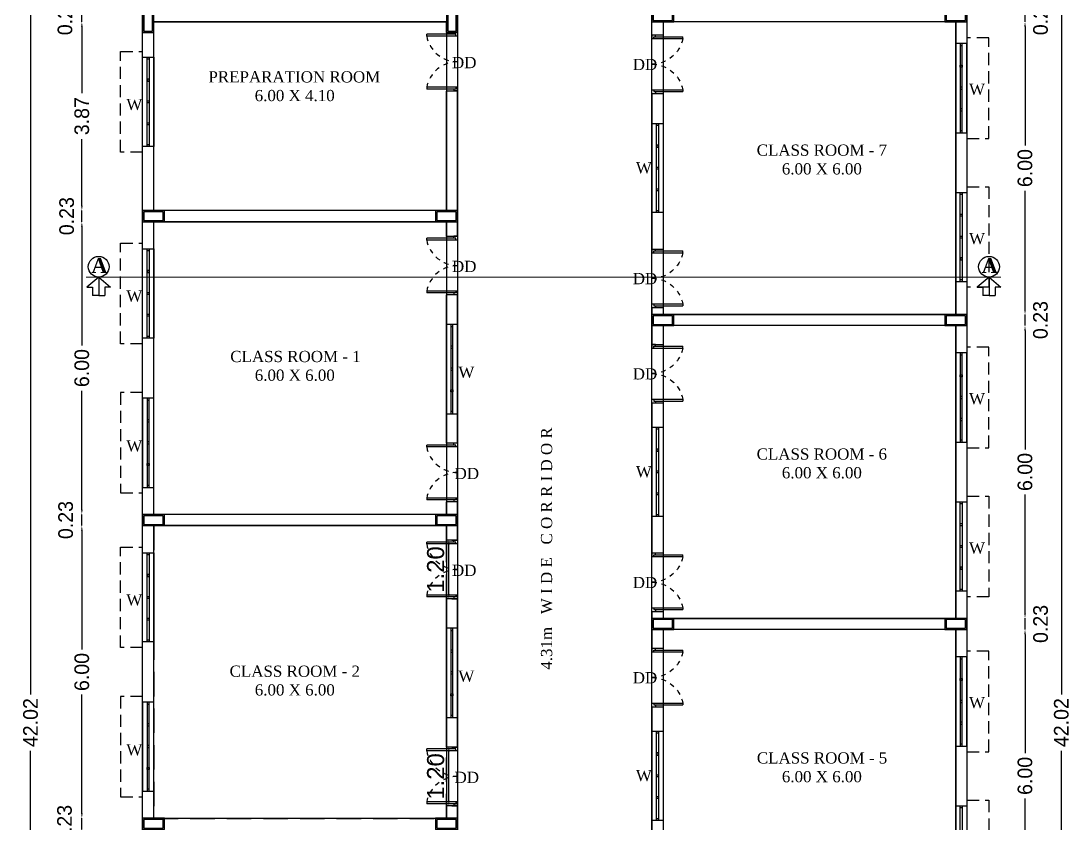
# Model space of a CAD drawing. Header units: metres. Extents: x 3396 to 3562, y 2179 to 2331.
# Drawn here: x 3396.18 to 3417.72, y 2250.61 to 2267.07 of the extents above; entities that cross this region are included whole.
import ezdxf

# ---------------------------------------------------------------- set-up
doc = ezdxf.new("R2010")
doc.units = ezdxf.units.M
doc.header["$PDMODE"] = 34
doc.linetypes.add('HIDDEN', pattern=[0.375, 0.25, -0.125])
for name, color, linetype in [('BLK_1_FLR_0_BLT_UP_AREA', 26, 'Continuous'), ('BLK_1_FLR_0_CARPET_AREA', 25, 'Continuous'), ('BLK_1_FLR_0_EXIT_WIDTH_DOOR', 2, 'Continuous'), ('BLK_1_FLR_0_REGULAR_ROOM_2', 117, 'Continuous'), ('BLK_1_FLR_0_REGULAR_ROOM_4', 117, 'Continuous'), ('BLK_1_FLR_0_REGULAR_ROOM_5', 117, 'Continuous'), ('BLK_1_FLR_0_REGULAR_ROOM_6', 117, 'Continuous'), ('BLK_1_FLR_0_REGULAR_ROOM_7', 117, 'Continuous')]:
    doc.layers.add(name, color=color, linetype=linetype)
doc.styles.add('outer', font='BKANT.TTF')
doc.styles.get("Standard").update_dxf_attribs({"font": 'arial.ttf'})
doc.dimstyles.new('Banu', dxfattribs={"dimtxt": 0.35, "dimasz": 0.23, "dimexe": 1, "dimexo": 1, "dimgap": 0.1, "dimtad": 0, "dimzin": 1, "dimdsep": 46, "dimtxsty": 'outer', "dimcen": 0.15, "dimdle": 1, "dimse1": 1, "dimse2": 1, "dimclrt": 7, "dimadec": 0, "dimazin": 0, "dimtfac": 1, "dimtix": 1, "dimtmove": 1, "dimatfit": 0, "dimfxl": 0, "dimtolj": 1, "dimtzin": 0, "dimarcsym": 0})
doc.dimstyles.new('V1', dxfattribs={"dimtxt": 0.35, "dimasz": 0.1, "dimexe": 0.18, "dimexo": 0.0625, "dimgap": 0.09, "dimtad": 1, "dimzin": 0, "dimdsep": 46, "dimtxsty": 'Standard', "dimcen": 0.09, "dimadec": 0, "dimazin": 0, "dimtfac": 1, "dimtix": 1, "dimtofl": 0, "dimtmove": 2, "dimatfit": 0, "dimfxl": 0, "dimtolj": 1, "dimtzin": 0, "dimarcsym": 0})

# ---------------------------------------------------------------- blocks, each defined once
blk = doc.blocks.new('*D18')
at = {"layer": 'BLK_1_FLR_0_EXIT_WIDTH_DOOR', "color": 0, "lineweight": -2}
for p, q in [((3404.956, 2251.087), (3404.956, 2252.087)), ((3405.018, 2252.187), (3405.136, 2252.187)), ((3405.018, 2250.987), (3405.136, 2250.987))]:
    blk.add_line(p, q, dxfattribs=at)
at = {"layer": 'BLK_1_FLR_0_EXIT_WIDTH_DOOR', "color": 0}
for points in [[(3404.939, 2252.087), (3404.972, 2252.087), (3404.956, 2252.187)], [(3404.939, 2251.087), (3404.972, 2251.087), (3404.956, 2250.987)]]:
    blk.add_solid(points, dxfattribs=at)
at = {"layer": 'Defpoints', "color": 0}
for p in [(3404.956, 2252.187), (3404.956, 2252.187), (3404.956, 2250.987)]:
    blk.add_point(p, dxfattribs=at)
at = {"layer": 'BLK_1_FLR_0_EXIT_WIDTH_DOOR', "color": 0, "insert": (3404.687, 2251.587), "char_height": 0.35, "attachment_point": 5, "rotation": 90}
blk.add_mtext('\\A1;1.20', dxfattribs=at)
blk = doc.blocks.new('*D19')
at = {"layer": 'BLK_1_FLR_0_EXIT_WIDTH_DOOR', "color": 0, "lineweight": -2}
for p, q in [((3404.956, 2255.329), (3404.956, 2256.329)), ((3405.018, 2256.429), (3405.136, 2256.429)), ((3405.018, 2255.229), (3405.136, 2255.229))]:
    blk.add_line(p, q, dxfattribs=at)
at = {"layer": 'BLK_1_FLR_0_EXIT_WIDTH_DOOR', "color": 0}
for points in [[(3404.939, 2256.329), (3404.972, 2256.329), (3404.956, 2256.429)], [(3404.939, 2255.329), (3404.972, 2255.329), (3404.956, 2255.229)]]:
    blk.add_solid(points, dxfattribs=at)
at = {"layer": 'Defpoints', "color": 0}
for p in [(3404.956, 2256.429), (3404.956, 2256.429), (3404.956, 2255.229)]:
    blk.add_point(p, dxfattribs=at)
at = {"layer": 'BLK_1_FLR_0_EXIT_WIDTH_DOOR', "color": 0, "insert": (3404.687, 2255.829), "char_height": 0.35, "attachment_point": 5, "rotation": 90}
blk.add_mtext('\\A1;1.20', dxfattribs=at)
blk = doc.blocks.new('A$C266D3B0D')
at = {"color": 1}
for p, q in [((-0.068, 0.679), (-0.068, 0.603)), ((-0.068, 0.679), (0.008, 0.679)), ((-0.068, 0.603), (-0.03, 0.603)), ((-0.03, 0.641), (0.565, 0.641)), ((-0.03, 0.603), (0.565, 0.603)), ((0.565, 0.603), (0.565, 0.641)), ((-0.068, -0.445), (-0.03, -0.445)), ((-0.068, -0.521), (-0.068, -0.445)), ((-0.068, -0.521), (0.008, -0.521)), ((-0.03, -0.445), (0.565, -0.445)), ((-0.03, -0.483), (0.565, -0.483)), ((0.565, -0.445), (0.565, -0.483))]:
    blk.add_line(p, q, dxfattribs=at)
for points in [[(-0.068, 0.603), (-0.03, 0.603), (-0.03, 0.641), (0.008, 0.641), (0.008, 0.679)], [(-0.068, -0.445), (-0.03, -0.445), (-0.03, -0.483), (0.008, -0.483), (0.008, -0.521)]]:
    blk.add_lwpolyline(points, dxfattribs=at)
at = {"color": 1, "linetype": 'HIDDEN', "ltscale": 0.2}
for centre, start, end in [((-0.072, 0.729), 270.3902, 348.8397), ((-0.072, -0.57), 11.1603, 89.6098)]:
    blk.add_arc(centre, 0.65, start, end, dxfattribs=at)
blk = doc.blocks.new('A$C35006C9F')
h = blk.add_hatch()
h.set_pattern_fill('ANSI31', color=256, scale=2)
h.set_pattern_definition([(45, (-3161.1406, -1435.413), (-4.490128, 4.490128), [])])
h.paths.add_polyline_path([(-0.129, 0.045), (-0.305, 0.045), (-0.305, -0.35), (-0.129, -0.35)])
for points in [[(-0.102, 0.073), (-0.332, 0.073), (-0.332, -0.377), (-0.102, -0.377)], [(-0.129, 0.045), (-0.305, 0.045), (-0.305, -0.35), (-0.129, -0.35)]]:
    blk.add_lwpolyline(points, close=True)
blk = doc.blocks.new('*D388')
at = {"color": 0, "lineweight": -2, "ltscale": 2}
for p, q in [((3397.431, 2250.828), (3397.431, 2250.928)), ((3397.431, 2250.498), (3397.431, 2250.728)), ((3397.431, 2250.398), (3397.431, 2250.298))]:
    blk.add_line(p, q, dxfattribs=at)
at = {"color": 0, "ltscale": 2}
for points in [[(3397.415, 2250.828), (3397.448, 2250.828), (3397.431, 2250.728)], [(3397.415, 2250.398), (3397.448, 2250.398), (3397.431, 2250.498)]]:
    blk.add_solid(points, dxfattribs=at)
at = {"layer": 'Defpoints', "color": 0, "ltscale": 2}
for p in [(3397.431, 2250.728), (3397.782, 2250.728), (3397.782, 2250.498)]:
    blk.add_point(p, dxfattribs=at)
at = {"color": 7, "ltscale": 2, "insert": (3397.077, 2250.613), "char_height": 0.3, "attachment_point": 5, "rotation": 90, "style": 'outer'}
blk.add_mtext('\\A1;0.23', dxfattribs=at)
blk = doc.blocks.new('*D389')
at = {"color": 0, "lineweight": -2, "ltscale": 2}
for p, q in [((3397.431, 2256.628), (3397.431, 2254.191)), ((3397.431, 2250.828), (3397.431, 2253.265))]:
    blk.add_line(p, q, dxfattribs=at)
at = {"color": 0, "ltscale": 2}
for points in [[(3397.415, 2256.628), (3397.448, 2256.628), (3397.431, 2256.728)], [(3397.415, 2250.828), (3397.448, 2250.828), (3397.431, 2250.728)]]:
    blk.add_solid(points, dxfattribs=at)
at = {"layer": 'Defpoints', "color": 0, "ltscale": 2}
for p in [(3397.431, 2256.728), (3397.782, 2256.728), (3397.782, 2250.728)]:
    blk.add_point(p, dxfattribs=at)
at = {"color": 7, "ltscale": 2, "insert": (3397.431, 2253.728), "char_height": 0.3, "attachment_point": 5, "rotation": 90, "style": 'outer'}
blk.add_mtext('\\A1;6.00', dxfattribs=at)
blk = doc.blocks.new('*D390')
at = {"color": 0, "lineweight": -2, "ltscale": 2}
for p, q in [((3397.431, 2257.058), (3397.431, 2257.158)), ((3397.431, 2256.728), (3397.431, 2256.958)), ((3397.431, 2256.628), (3397.431, 2256.528))]:
    blk.add_line(p, q, dxfattribs=at)
at = {"color": 0, "ltscale": 2}
for points in [[(3397.415, 2257.058), (3397.448, 2257.058), (3397.431, 2256.958)], [(3397.415, 2256.628), (3397.448, 2256.628), (3397.431, 2256.728)]]:
    blk.add_solid(points, dxfattribs=at)
at = {"layer": 'Defpoints', "color": 0, "ltscale": 2}
for p in [(3397.431, 2256.958), (3397.782, 2256.958), (3397.782, 2256.728)]:
    blk.add_point(p, dxfattribs=at)
at = {"color": 7, "ltscale": 2, "insert": (3397.1, 2256.843), "char_height": 0.3, "attachment_point": 5, "rotation": 90, "style": 'outer'}
blk.add_mtext('\\A1;0.23', dxfattribs=at)
blk = doc.blocks.new('*D391')
at = {"color": 0, "lineweight": -2, "ltscale": 2}
for p, q in [((3397.431, 2262.858), (3397.431, 2260.421)), ((3397.431, 2257.058), (3397.431, 2259.495))]:
    blk.add_line(p, q, dxfattribs=at)
at = {"color": 0, "ltscale": 2}
for points in [[(3397.415, 2262.858), (3397.448, 2262.858), (3397.431, 2262.958)], [(3397.415, 2257.058), (3397.448, 2257.058), (3397.431, 2256.958)]]:
    blk.add_solid(points, dxfattribs=at)
at = {"layer": 'Defpoints', "color": 0, "ltscale": 2}
for p in [(3397.431, 2262.958), (3397.782, 2262.958), (3397.782, 2256.958)]:
    blk.add_point(p, dxfattribs=at)
at = {"color": 7, "ltscale": 2, "insert": (3397.431, 2259.958), "char_height": 0.3, "attachment_point": 5, "rotation": 90, "style": 'outer'}
blk.add_mtext('\\A1;6.00', dxfattribs=at)
blk = doc.blocks.new('*D392')
at = {"color": 0, "lineweight": -2, "ltscale": 2}
for p, q in [((3397.431, 2263.288), (3397.431, 2263.388)), ((3397.431, 2262.958), (3397.431, 2263.188)), ((3397.431, 2262.858), (3397.431, 2262.758))]:
    blk.add_line(p, q, dxfattribs=at)
at = {"color": 0, "ltscale": 2}
for points in [[(3397.415, 2263.288), (3397.448, 2263.288), (3397.431, 2263.188)], [(3397.415, 2262.858), (3397.448, 2262.858), (3397.431, 2262.958)]]:
    blk.add_solid(points, dxfattribs=at)
at = {"layer": 'Defpoints', "color": 0, "ltscale": 2}
for p in [(3397.431, 2263.188), (3397.782, 2263.188), (3397.782, 2262.958)]:
    blk.add_point(p, dxfattribs=at)
at = {"color": 7, "ltscale": 2, "insert": (3397.121, 2263.073), "char_height": 0.3, "attachment_point": 5, "rotation": 90, "style": 'outer'}
blk.add_mtext('\\A1;0.23', dxfattribs=at)
blk = doc.blocks.new('*D393')
at = {"color": 0, "lineweight": -2, "ltscale": 2}
for p, q in [((3397.431, 2266.958), (3397.431, 2265.596)), ((3397.431, 2263.288), (3397.431, 2264.65))]:
    blk.add_line(p, q, dxfattribs=at)
at = {"color": 0, "ltscale": 2}
for points in [[(3397.415, 2266.958), (3397.448, 2266.958), (3397.431, 2267.058)], [(3397.415, 2263.288), (3397.448, 2263.288), (3397.431, 2263.188)]]:
    blk.add_solid(points, dxfattribs=at)
at = {"layer": 'Defpoints', "color": 0, "ltscale": 2}
for p in [(3397.431, 2267.058), (3397.782, 2267.058), (3397.782, 2263.188)]:
    blk.add_point(p, dxfattribs=at)
at = {"color": 7, "ltscale": 2, "insert": (3397.431, 2265.123), "char_height": 0.3, "attachment_point": 5, "rotation": 90, "style": 'outer'}
blk.add_mtext('\\A1;3.87', dxfattribs=at)
blk = doc.blocks.new('*D394')
at = {"color": 0, "lineweight": -2, "ltscale": 2}
for p, q in [((3397.431, 2267.388), (3397.431, 2267.488)), ((3397.431, 2267.058), (3397.431, 2267.288)), ((3397.431, 2266.958), (3397.431, 2266.858))]:
    blk.add_line(p, q, dxfattribs=at)
at = {"color": 0, "ltscale": 2}
for points in [[(3397.415, 2267.388), (3397.448, 2267.388), (3397.431, 2267.288)], [(3397.415, 2266.958), (3397.448, 2266.958), (3397.431, 2267.058)]]:
    blk.add_solid(points, dxfattribs=at)
at = {"layer": 'Defpoints', "color": 0, "ltscale": 2}
for p in [(3397.431, 2267.288), (3397.782, 2267.288), (3397.782, 2267.058)]:
    blk.add_point(p, dxfattribs=at)
at = {"color": 7, "ltscale": 2, "insert": (3397.086, 2267.173), "char_height": 0.3, "attachment_point": 5, "rotation": 90, "style": 'outer'}
blk.add_mtext('\\A1;0.23', dxfattribs=at)
blk = doc.blocks.new('*D402')
at = {"color": 0, "lineweight": -2, "ltscale": 2}
for p, q in [((3396.38, 2273.601), (3396.38, 2253.269)), ((3396.38, 2231.778), (3396.38, 2252.11))]:
    blk.add_line(p, q, dxfattribs=at)
at = {"color": 0, "ltscale": 2}
for points in [[(3396.364, 2273.601), (3396.397, 2273.601), (3396.38, 2273.701)], [(3396.364, 2231.778), (3396.397, 2231.778), (3396.38, 2231.678)]]:
    blk.add_solid(points, dxfattribs=at)
at = {"layer": 'Defpoints', "color": 0, "ltscale": 2}
for p in [(3396.38, 2273.701), (3396.442, 2273.701), (3396.442, 2231.678)]:
    blk.add_point(p, dxfattribs=at)
at = {"color": 7, "ltscale": 2, "insert": (3396.38, 2252.69), "char_height": 0.3, "attachment_point": 5, "rotation": 90, "style": 'outer'}
blk.add_mtext('\\A1;42.02', dxfattribs=at)
blk = doc.blocks.new('*D255')
at = {"color": 0, "lineweight": -2, "ltscale": 2}
for p, q in [((3416.772, 2254.498), (3416.772, 2252.061)), ((3416.772, 2248.698), (3416.772, 2251.135))]:
    blk.add_line(p, q, dxfattribs=at)
at = {"color": 0, "ltscale": 2}
for points in [[(3416.756, 2254.498), (3416.789, 2254.498), (3416.772, 2254.598)], [(3416.756, 2248.698), (3416.789, 2248.698), (3416.772, 2248.598)]]:
    blk.add_solid(points, dxfattribs=at)
at = {"layer": 'Defpoints', "color": 0, "ltscale": 2}
for p in [(3416.756, 2254.598), (3416.772, 2254.598), (3416.756, 2248.598)]:
    blk.add_point(p, dxfattribs=at)
at = {"color": 7, "ltscale": 2, "insert": (3416.772, 2251.598), "char_height": 0.3, "attachment_point": 5, "rotation": 90, "style": 'outer'}
blk.add_mtext('\\A1;6.00', dxfattribs=at)
blk = doc.blocks.new('*D256')
at = {"color": 0, "lineweight": -2, "ltscale": 2}
for p, q in [((3416.772, 2254.928), (3416.772, 2255.028)), ((3416.772, 2254.598), (3416.772, 2254.828)), ((3416.772, 2254.498), (3416.772, 2254.398))]:
    blk.add_line(p, q, dxfattribs=at)
at = {"color": 0, "ltscale": 2}
for points in [[(3416.756, 2254.928), (3416.789, 2254.928), (3416.772, 2254.828)], [(3416.756, 2254.498), (3416.789, 2254.498), (3416.772, 2254.598)]]:
    blk.add_solid(points, dxfattribs=at)
at = {"layer": 'Defpoints', "color": 0, "ltscale": 2}
for p in [(3416.756, 2254.828), (3416.772, 2254.828), (3416.756, 2254.598)]:
    blk.add_point(p, dxfattribs=at)
at = {"color": 7, "ltscale": 2, "insert": (3417.092, 2254.713), "char_height": 0.3, "attachment_point": 5, "rotation": 90, "style": 'outer'}
blk.add_mtext('\\A1;0.23', dxfattribs=at)
blk = doc.blocks.new('*D257')
at = {"color": 0, "lineweight": -2, "ltscale": 2}
for p, q in [((3416.772, 2260.728), (3416.772, 2258.291)), ((3416.772, 2254.928), (3416.772, 2257.365))]:
    blk.add_line(p, q, dxfattribs=at)
at = {"color": 0, "ltscale": 2}
for points in [[(3416.756, 2260.728), (3416.789, 2260.728), (3416.772, 2260.828)], [(3416.756, 2254.928), (3416.789, 2254.928), (3416.772, 2254.828)]]:
    blk.add_solid(points, dxfattribs=at)
at = {"layer": 'Defpoints', "color": 0, "ltscale": 2}
for p in [(3416.756, 2260.828), (3416.772, 2260.828), (3416.756, 2254.828)]:
    blk.add_point(p, dxfattribs=at)
at = {"color": 7, "ltscale": 2, "insert": (3416.772, 2257.828), "char_height": 0.3, "attachment_point": 5, "rotation": 90, "style": 'outer'}
blk.add_mtext('\\A1;6.00', dxfattribs=at)
blk = doc.blocks.new('*D258')
at = {"color": 0, "lineweight": -2, "ltscale": 2}
for p, q in [((3416.772, 2261.158), (3416.772, 2261.258)), ((3416.772, 2260.828), (3416.772, 2261.058)), ((3416.772, 2260.728), (3416.772, 2260.628))]:
    blk.add_line(p, q, dxfattribs=at)
at = {"color": 0, "ltscale": 2}
for points in [[(3416.756, 2261.158), (3416.789, 2261.158), (3416.772, 2261.058)], [(3416.756, 2260.728), (3416.789, 2260.728), (3416.772, 2260.828)]]:
    blk.add_solid(points, dxfattribs=at)
at = {"layer": 'Defpoints', "color": 0, "ltscale": 2}
for p in [(3416.756, 2261.058), (3416.772, 2261.058), (3416.756, 2260.828)]:
    blk.add_point(p, dxfattribs=at)
at = {"color": 7, "ltscale": 2, "insert": (3417.089, 2260.943), "char_height": 0.3, "attachment_point": 5, "rotation": 90, "style": 'outer'}
blk.add_mtext('\\A1;0.23', dxfattribs=at)
blk = doc.blocks.new('*D259')
at = {"color": 0, "lineweight": -2, "ltscale": 2}
for p, q in [((3416.772, 2266.958), (3416.772, 2264.521)), ((3416.772, 2261.158), (3416.772, 2263.595))]:
    blk.add_line(p, q, dxfattribs=at)
at = {"color": 0, "ltscale": 2}
for points in [[(3416.756, 2266.958), (3416.789, 2266.958), (3416.772, 2267.058)], [(3416.756, 2261.158), (3416.789, 2261.158), (3416.772, 2261.058)]]:
    blk.add_solid(points, dxfattribs=at)
at = {"layer": 'Defpoints', "color": 0, "ltscale": 2}
for p in [(3416.756, 2267.058), (3416.772, 2267.058), (3416.756, 2261.058)]:
    blk.add_point(p, dxfattribs=at)
at = {"color": 7, "ltscale": 2, "insert": (3416.772, 2264.058), "char_height": 0.3, "attachment_point": 5, "rotation": 90, "style": 'outer'}
blk.add_mtext('\\A1;6.00', dxfattribs=at)
blk = doc.blocks.new('*D260')
at = {"color": 0, "lineweight": -2, "ltscale": 2}
for p, q in [((3416.772, 2267.388), (3416.772, 2267.488)), ((3416.772, 2267.058), (3416.772, 2267.288)), ((3416.772, 2266.958), (3416.772, 2266.858))]:
    blk.add_line(p, q, dxfattribs=at)
at = {"color": 0, "ltscale": 2}
for points in [[(3416.756, 2267.388), (3416.789, 2267.388), (3416.772, 2267.288)], [(3416.756, 2266.958), (3416.789, 2266.958), (3416.772, 2267.058)]]:
    blk.add_solid(points, dxfattribs=at)
at = {"layer": 'Defpoints', "color": 0, "ltscale": 2}
for p in [(3416.756, 2267.288), (3416.772, 2267.288), (3416.756, 2267.058)]:
    blk.add_point(p, dxfattribs=at)
at = {"color": 7, "ltscale": 2, "insert": (3417.091, 2267.173), "char_height": 0.3, "attachment_point": 5, "rotation": 90, "style": 'outer'}
blk.add_mtext('\\A1;0.23', dxfattribs=at)
blk = doc.blocks.new('*D265')
at = {"color": 0, "lineweight": -2, "ltscale": 2}
for p, q in [((3417.518, 2273.601), (3417.518, 2253.269)), ((3417.518, 2231.778), (3417.518, 2252.11))]:
    blk.add_line(p, q, dxfattribs=at)
at = {"color": 0, "ltscale": 2}
for points in [[(3417.502, 2273.601), (3417.535, 2273.601), (3417.518, 2273.701)], [(3417.502, 2231.778), (3417.535, 2231.778), (3417.518, 2231.678)]]:
    blk.add_solid(points, dxfattribs=at)
at = {"layer": 'Defpoints', "color": 0, "ltscale": 2}
for p in [(3417.228, 2273.701), (3417.518, 2273.701), (3417.228, 2231.678)]:
    blk.add_point(p, dxfattribs=at)
at = {"color": 7, "ltscale": 2, "insert": (3417.518, 2252.69), "char_height": 0.3, "attachment_point": 5, "rotation": 90, "style": 'outer'}
blk.add_mtext('\\A1;42.02', dxfattribs=at)

msp = doc.modelspace()

# ---------------------------------------------------------------- linework, layer by layer
for p, q in [((3405.13571, 2266.83846), (3405.13571, 2271.92449)), ((3415.58071, 2270.40449), (3415.58071, 2231.67778)), ((3398.67571, 2231.67778), (3398.67571, 2268.60013)), ((3409.12071, 2266.78829), (3409.12071, 2267.28778)), ((3398.90571, 2263.18778), (3398.90571, 2267.05846)), ((3404.90571, 2267.05846), (3398.90571, 2267.05846)), ((3404.90571, 2266.83846), (3404.90571, 2267.05846)), ((3409.35071, 2267.05778), (3409.35071, 2266.78829)), ((3415.35071, 2267.05778), (3409.35071, 2267.05778)), ((3415.35071, 2267.05778), (3415.35071, 2261.05778)), ((3404.90571, 2266.83846), (3405.13571, 2266.83846)), ((3409.12071, 2266.78829), (3409.35071, 2266.78829)), ((3404.90571, 2263.18778), (3404.90571, 2265.63846)), ((3405.13571, 2265.63846), (3404.90571, 2265.63846)), ((3405.13571, 2262.65911), (3405.13571, 2265.63846)), ((3409.12071, 2265.58829), (3409.12071, 2262.39796)), ((3409.12071, 2265.58829), (3409.12071, 2262.39796)), ((3409.12071, 2265.58829), (3409.35071, 2265.58829)), ((3409.35071, 2265.58829), (3409.35071, 2262.39796)), ((3409.35071, 2265.58829), (3409.35071, 2262.39796)), ((3404.90571, 2263.18778), (3398.90571, 2263.18778)), ((3398.90571, 2256.95778), (3398.90571, 2262.95778)), ((3404.90571, 2262.95778), (3398.90571, 2262.95778)), ((3404.90571, 2262.65911), (3404.90571, 2262.95778)), ((3405.13571, 2262.65911), (3404.90571, 2262.65911)), ((3409.12071, 2262.39796), (3409.35071, 2262.39796)), ((3404.90571, 2258.41734), (3404.90571, 2261.45911)), ((3405.13571, 2261.45911), (3404.90571, 2261.45911)), ((3405.13571, 2258.41734), (3405.13571, 2261.45911)), ((3409.12071, 2261.19796), (3409.12071, 2260.44495)), ((3409.12071, 2261.19796), (3409.35071, 2261.19796)), ((3409.35071, 2261.19796), (3409.35071, 2261.05778)), ((3415.35071, 2261.05778), (3409.35071, 2261.05778)), ((3409.35071, 2260.82778), (3409.35071, 2260.44495)), ((3415.35071, 2260.82778), (3409.35071, 2260.82778)), ((3415.35071, 2260.82778), (3415.35071, 2254.82778)), ((3409.12071, 2260.44495), (3409.35071, 2260.44495)), ((3409.12071, 2259.24495), (3409.12071, 2256.16796)), ((3409.12071, 2259.24495), (3409.35071, 2259.24495)), ((3409.35071, 2259.24495), (3409.35071, 2256.16796)), ((3405.13571, 2258.41734), (3404.90571, 2258.41734)), ((3404.90571, 2256.95778), (3404.90571, 2257.21734)), ((3405.13571, 2257.21734), (3404.90571, 2257.21734)), ((3405.13571, 2256.42911), (3405.13571, 2257.21734)), ((3404.90571, 2256.95778), (3398.90571, 2256.95778)), ((3404.90571, 2256.72778), (3398.90571, 2256.72778)), ((3398.90571, 2250.72778), (3398.90571, 2256.72778)), ((3404.90571, 2256.42911), (3404.90571, 2256.72778)), ((3405.13571, 2256.42911), (3404.90571, 2256.42911)), ((3409.12071, 2256.16796), (3409.35071, 2256.16796)), ((3404.90571, 2252.18734), (3404.90571, 2255.22911)), ((3405.13571, 2255.22911), (3404.90571, 2255.22911)), ((3405.13571, 2252.18734), (3405.13571, 2255.22911)), ((3409.12071, 2254.96796), (3409.12071, 2254.21495)), ((3409.12071, 2254.96796), (3409.35071, 2254.96796)), ((3409.35071, 2254.96796), (3409.35071, 2254.82778)), ((3415.35071, 2254.82778), (3409.35071, 2254.82778)), ((3409.35071, 2254.59778), (3409.35071, 2254.21495)), ((3415.35071, 2254.59778), (3409.35071, 2254.59778)), ((3415.35071, 2254.59778), (3415.35071, 2248.59778)), ((3409.12071, 2254.21495), (3409.35071, 2254.21495)), ((3409.12071, 2253.01495), (3409.12071, 2249.93796)), ((3409.12071, 2253.01495), (3409.35071, 2253.01495)), ((3409.35071, 2253.01495), (3409.35071, 2249.93796)), ((3405.13571, 2252.18734), (3404.90571, 2252.18734)), ((3404.90571, 2250.72778), (3404.90571, 2250.98734)), ((3405.13571, 2250.98734), (3404.90571, 2250.98734)), ((3405.13571, 2250.49778), (3405.13571, 2250.98734)), ((3404.90571, 2250.72778), (3398.90571, 2250.72778))]:
    msp.add_line(p, q)
at = {"linetype": 'HIDDEN'}
for points in [[(3415.58071, 2264.66772), (3416.03071, 2264.66772), (3416.03071, 2266.72772), (3415.58071, 2266.72772)], [(3398.67571, 2264.38529), (3398.22571, 2264.38529), (3398.22571, 2266.44529), (3398.67571, 2266.44529)], [(3415.58071, 2263.6745), (3416.03071, 2263.6745), (3416.03071, 2261.6145), (3415.58071, 2261.6145)], [(3398.67571, 2260.45799), (3398.22571, 2260.45799), (3398.22571, 2262.51799), (3398.67571, 2262.51799)], [(3415.58071, 2258.32438), (3416.03071, 2258.32438), (3416.03071, 2260.38438), (3415.58071, 2260.38438)], [(3398.67571, 2259.45756), (3398.22571, 2259.45756), (3398.22571, 2257.39756), (3398.67571, 2257.39756)], [(3415.58071, 2257.33117), (3416.03071, 2257.33117), (3416.03071, 2255.27117), (3415.58071, 2255.27117)], [(3398.67571, 2254.22799), (3398.22571, 2254.22799), (3398.22571, 2256.28799), (3398.67571, 2256.28799)], [(3415.58071, 2252.09438), (3416.03071, 2252.09438), (3416.03071, 2254.15438), (3415.58071, 2254.15438)], [(3398.67571, 2253.22756), (3398.22571, 2253.22756), (3398.22571, 2251.16756), (3398.67571, 2251.16756)], [(3415.58071, 2251.10117), (3416.03071, 2251.10117), (3416.03071, 2249.04117), (3415.58071, 2249.04117)]]:
    msp.add_lwpolyline(points, dxfattribs=at)
for points in [[(3415.58071, 2264.78272), (3415.58071, 2266.61272), (3415.35071, 2266.61272), (3415.35071, 2264.78272)], [(3415.48647, 2264.78272), (3415.48647, 2266.61272), (3415.44495, 2266.61272), (3415.44495, 2264.78272)], [(3415.48647, 2266.5712), (3415.48647, 2266.61272), (3415.44495, 2266.61272), (3415.44495, 2266.5712)], [(3398.67571, 2264.50029), (3398.67571, 2266.33029), (3398.90571, 2266.33029), (3398.90571, 2264.50029)], [(3398.76995, 2264.50029), (3398.76995, 2266.33029), (3398.81147, 2266.33029), (3398.81147, 2264.50029)], [(3398.76995, 2266.28878), (3398.76995, 2266.33029), (3398.81147, 2266.33029), (3398.81147, 2266.28878)], [(3415.48647, 2266.1656), (3415.48647, 2266.12408), (3415.44495, 2266.12408), (3415.44495, 2266.1656)], [(3398.76995, 2265.88317), (3398.76995, 2265.84166), (3398.81147, 2265.84166), (3398.81147, 2265.88317)], [(3415.48647, 2265.67696), (3415.48647, 2265.71848), (3415.44495, 2265.71848), (3415.44495, 2265.67696)], [(3398.76995, 2265.39454), (3398.76995, 2265.43605), (3398.81147, 2265.43605), (3398.81147, 2265.39454)], [(3415.48647, 2265.22984), (3415.48647, 2265.27136), (3415.44495, 2265.27136), (3415.44495, 2265.22984)], [(3398.76995, 2264.94742), (3398.76995, 2264.98893), (3398.81147, 2264.98893), (3398.81147, 2264.94742)], [(3409.12071, 2263.14458), (3409.12071, 2264.97458), (3409.35071, 2264.97458), (3409.35071, 2263.14458)], [(3409.21495, 2263.14458), (3409.21495, 2264.97458), (3409.25647, 2264.97458), (3409.25647, 2263.14458)], [(3409.21495, 2264.93306), (3409.21495, 2264.97458), (3409.25647, 2264.97458), (3409.25647, 2264.93306)], [(3415.48647, 2264.78272), (3415.48647, 2264.82423), (3415.44495, 2264.82423), (3415.44495, 2264.78272)], [(3398.76995, 2264.50029), (3398.76995, 2264.54181), (3398.81147, 2264.54181), (3398.81147, 2264.50029)], [(3409.21495, 2264.52746), (3409.21495, 2264.48594), (3409.25647, 2264.48594), (3409.25647, 2264.52746)], [(3409.21495, 2264.03882), (3409.21495, 2264.08034), (3409.25647, 2264.08034), (3409.25647, 2264.03882)], [(3409.21495, 2263.5917), (3409.21495, 2263.63322), (3409.25647, 2263.63322), (3409.25647, 2263.5917)], [(3415.58071, 2263.5595), (3415.58071, 2261.7295), (3415.35071, 2261.7295), (3415.35071, 2263.5595)], [(3415.48647, 2263.5595), (3415.48647, 2261.7295), (3415.44495, 2261.7295), (3415.44495, 2263.5595)], [(3415.48647, 2263.5595), (3415.48647, 2263.51798), (3415.44495, 2263.51798), (3415.44495, 2263.5595)], [(3409.21495, 2263.14458), (3409.21495, 2263.1861), (3409.25647, 2263.1861), (3409.25647, 2263.14458)], [(3415.48647, 2263.11238), (3415.48647, 2263.07086), (3415.44495, 2263.07086), (3415.44495, 2263.11238)], [(3415.48647, 2262.66526), (3415.48647, 2262.62374), (3415.44495, 2262.62374), (3415.44495, 2262.66526)], [(3398.67571, 2260.57299), (3398.67571, 2262.40299), (3398.90571, 2262.40299), (3398.90571, 2260.57299)], [(3398.76995, 2260.57299), (3398.76995, 2262.40299), (3398.81147, 2262.40299), (3398.81147, 2260.57299)], [(3398.76995, 2262.36147), (3398.76995, 2262.40299), (3398.81147, 2262.40299), (3398.81147, 2262.36147)], [(3415.48647, 2262.17662), (3415.48647, 2262.21814), (3415.44495, 2262.21814), (3415.44495, 2262.17662)], [(3398.76995, 2261.95587), (3398.76995, 2261.91435), (3398.81147, 2261.91435), (3398.81147, 2261.95587)], [(3415.48647, 2261.77102), (3415.48647, 2261.7295), (3415.44495, 2261.7295), (3415.44495, 2261.77102)], [(3398.76995, 2261.46723), (3398.76995, 2261.50875), (3398.81147, 2261.50875), (3398.81147, 2261.46723)], [(3398.76995, 2261.02011), (3398.76995, 2261.06163), (3398.81147, 2261.06163), (3398.81147, 2261.02011)], [(3404.90571, 2260.85322), (3404.90571, 2259.02322), (3405.13571, 2259.02322), (3405.13571, 2260.85322)], [(3404.99995, 2260.85322), (3404.99995, 2259.02322), (3405.04147, 2259.02322), (3405.04147, 2260.85322)], [(3404.99995, 2260.85322), (3404.99995, 2260.81171), (3405.04147, 2260.81171), (3405.04147, 2260.85322)], [(3398.76995, 2260.57299), (3398.76995, 2260.61451), (3398.81147, 2260.61451), (3398.81147, 2260.57299)], [(3404.99995, 2260.4061), (3404.99995, 2260.36459), (3405.04147, 2260.36459), (3405.04147, 2260.4061)], [(3415.58071, 2258.43938), (3415.58071, 2260.26938), (3415.35071, 2260.26938), (3415.35071, 2258.43938)], [(3415.48647, 2258.43938), (3415.48647, 2260.26938), (3415.44495, 2260.26938), (3415.44495, 2258.43938)], [(3415.48647, 2260.22787), (3415.48647, 2260.26938), (3415.44495, 2260.26938), (3415.44495, 2260.22787)], [(3404.99995, 2259.95898), (3404.99995, 2259.91746), (3405.04147, 2259.91746), (3405.04147, 2259.95898)], [(3415.48647, 2259.82226), (3415.48647, 2259.78075), (3415.44495, 2259.78075), (3415.44495, 2259.82226)], [(3398.67571, 2259.34256), (3398.67571, 2257.51256), (3398.90571, 2257.51256), (3398.90571, 2259.34256)], [(3398.76995, 2259.34256), (3398.76995, 2257.51256), (3398.81147, 2257.51256), (3398.81147, 2259.34256)], [(3398.76995, 2259.34256), (3398.76995, 2259.30104), (3398.81147, 2259.30104), (3398.81147, 2259.34256)], [(3404.99995, 2259.47034), (3404.99995, 2259.51186), (3405.04147, 2259.51186), (3405.04147, 2259.47034)], [(3415.48647, 2259.33363), (3415.48647, 2259.37514), (3415.44495, 2259.37514), (3415.44495, 2259.33363)], [(3398.76995, 2258.89544), (3398.76995, 2258.85392), (3398.81147, 2258.85392), (3398.81147, 2258.89544)], [(3404.99995, 2259.06474), (3404.99995, 2259.02322), (3405.04147, 2259.02322), (3405.04147, 2259.06474)], [(3415.48647, 2258.8865), (3415.48647, 2258.92802), (3415.44495, 2258.92802), (3415.44495, 2258.8865)], [(3409.12071, 2256.91458), (3409.12071, 2258.74458), (3409.35071, 2258.74458), (3409.35071, 2256.91458)], [(3409.21495, 2256.91458), (3409.21495, 2258.74458), (3409.25647, 2258.74458), (3409.25647, 2256.91458)], [(3409.21495, 2258.70306), (3409.21495, 2258.74458), (3409.25647, 2258.74458), (3409.25647, 2258.70306)], [(3415.48647, 2258.43938), (3415.48647, 2258.4809), (3415.44495, 2258.4809), (3415.44495, 2258.43938)], [(3398.76995, 2258.44832), (3398.76995, 2258.4068), (3398.81147, 2258.4068), (3398.81147, 2258.44832)], [(3409.21495, 2258.29746), (3409.21495, 2258.25594), (3409.25647, 2258.25594), (3409.25647, 2258.29746)], [(3398.76995, 2257.95968), (3398.76995, 2258.0012), (3398.81147, 2258.0012), (3398.81147, 2257.95968)], [(3409.21495, 2257.80882), (3409.21495, 2257.85034), (3409.25647, 2257.85034), (3409.25647, 2257.80882)], [(3398.76995, 2257.55408), (3398.76995, 2257.51256), (3398.81147, 2257.51256), (3398.81147, 2257.55408)], [(3409.21495, 2257.3617), (3409.21495, 2257.40322), (3409.25647, 2257.40322), (3409.25647, 2257.3617)], [(3415.58071, 2257.21617), (3415.58071, 2255.38617), (3415.35071, 2255.38617), (3415.35071, 2257.21617)], [(3415.48647, 2257.21617), (3415.48647, 2255.38617), (3415.44495, 2255.38617), (3415.44495, 2257.21617)], [(3415.48647, 2257.21617), (3415.48647, 2257.17465), (3415.44495, 2257.17465), (3415.44495, 2257.21617)], [(3409.21495, 2256.91458), (3409.21495, 2256.9561), (3409.25647, 2256.9561), (3409.25647, 2256.91458)], [(3415.48647, 2256.76905), (3415.48647, 2256.72753), (3415.44495, 2256.72753), (3415.44495, 2256.76905)], [(3415.48647, 2256.32193), (3415.48647, 2256.28041), (3415.44495, 2256.28041), (3415.44495, 2256.32193)], [(3398.67571, 2254.34299), (3398.67571, 2256.17299), (3398.90571, 2256.17299), (3398.90571, 2254.34299)], [(3398.76995, 2254.34299), (3398.76995, 2256.17299), (3398.81147, 2256.17299), (3398.81147, 2254.34299)], [(3398.76995, 2256.13147), (3398.76995, 2256.17299), (3398.81147, 2256.17299), (3398.81147, 2256.13147)], [(3415.48647, 2255.83329), (3415.48647, 2255.8748), (3415.44495, 2255.8748), (3415.44495, 2255.83329)], [(3398.76995, 2255.72587), (3398.76995, 2255.68435), (3398.81147, 2255.68435), (3398.81147, 2255.72587)], [(3398.76995, 2255.23723), (3398.76995, 2255.27875), (3398.81147, 2255.27875), (3398.81147, 2255.23723)], [(3415.48647, 2255.42768), (3415.48647, 2255.38617), (3415.44495, 2255.38617), (3415.44495, 2255.42768)], [(3398.76995, 2254.79011), (3398.76995, 2254.83163), (3398.81147, 2254.83163), (3398.81147, 2254.79011)], [(3404.90571, 2254.62322), (3404.90571, 2252.79322), (3405.13571, 2252.79322), (3405.13571, 2254.62322)], [(3404.99995, 2254.62322), (3404.99995, 2252.79322), (3405.04147, 2252.79322), (3405.04147, 2254.62322)], [(3404.99995, 2254.62322), (3404.99995, 2254.58171), (3405.04147, 2254.58171), (3405.04147, 2254.62322)], [(3398.76995, 2254.34299), (3398.76995, 2254.38451), (3398.81147, 2254.38451), (3398.81147, 2254.34299)], [(3404.99995, 2254.1761), (3404.99995, 2254.13459), (3405.04147, 2254.13459), (3405.04147, 2254.1761)], [(3415.58071, 2252.20938), (3415.58071, 2254.03938), (3415.35071, 2254.03938), (3415.35071, 2252.20938)], [(3415.48647, 2252.20938), (3415.48647, 2254.03938), (3415.44495, 2254.03938), (3415.44495, 2252.20938)], [(3415.48647, 2253.99787), (3415.48647, 2254.03938), (3415.44495, 2254.03938), (3415.44495, 2253.99787)], [(3404.99995, 2253.72898), (3404.99995, 2253.68746), (3405.04147, 2253.68746), (3405.04147, 2253.72898)], [(3415.48647, 2253.59226), (3415.48647, 2253.55075), (3415.44495, 2253.55075), (3415.44495, 2253.59226)], [(3404.99995, 2253.24034), (3404.99995, 2253.28186), (3405.04147, 2253.28186), (3405.04147, 2253.24034)], [(3398.67571, 2253.11256), (3398.67571, 2251.28256), (3398.90571, 2251.28256), (3398.90571, 2253.11256)], [(3398.76995, 2253.11256), (3398.76995, 2251.28256), (3398.81147, 2251.28256), (3398.81147, 2253.11256)], [(3398.76995, 2253.11256), (3398.76995, 2253.07104), (3398.81147, 2253.07104), (3398.81147, 2253.11256)], [(3415.48647, 2253.10363), (3415.48647, 2253.14514), (3415.44495, 2253.14514), (3415.44495, 2253.10363)], [(3398.76995, 2252.66544), (3398.76995, 2252.62392), (3398.81147, 2252.62392), (3398.81147, 2252.66544)], [(3404.99995, 2252.83474), (3404.99995, 2252.79322), (3405.04147, 2252.79322), (3405.04147, 2252.83474)], [(3415.48647, 2252.6565), (3415.48647, 2252.69802), (3415.44495, 2252.69802), (3415.44495, 2252.6565)], [(3409.12071, 2250.68458), (3409.12071, 2252.51458), (3409.35071, 2252.51458), (3409.35071, 2250.68458)], [(3409.21495, 2250.68458), (3409.21495, 2252.51458), (3409.25647, 2252.51458), (3409.25647, 2250.68458)], [(3409.21495, 2252.47306), (3409.21495, 2252.51458), (3409.25647, 2252.51458), (3409.25647, 2252.47306)], [(3398.76995, 2252.21832), (3398.76995, 2252.1768), (3398.81147, 2252.1768), (3398.81147, 2252.21832)], [(3415.48647, 2252.20938), (3415.48647, 2252.2509), (3415.44495, 2252.2509), (3415.44495, 2252.20938)], [(3409.21495, 2252.06746), (3409.21495, 2252.02594), (3409.25647, 2252.02594), (3409.25647, 2252.06746)], [(3398.76995, 2251.72968), (3398.76995, 2251.7712), (3398.81147, 2251.7712), (3398.81147, 2251.72968)], [(3409.21495, 2251.57882), (3409.21495, 2251.62034), (3409.25647, 2251.62034), (3409.25647, 2251.57882)], [(3398.76995, 2251.32408), (3398.76995, 2251.28256), (3398.81147, 2251.28256), (3398.81147, 2251.32408)], [(3409.21495, 2251.1317), (3409.21495, 2251.17322), (3409.25647, 2251.17322), (3409.25647, 2251.1317)], [(3415.58071, 2250.98617), (3415.58071, 2249.15617), (3415.35071, 2249.15617), (3415.35071, 2250.98617)], [(3415.48647, 2250.98617), (3415.48647, 2249.15617), (3415.44495, 2249.15617), (3415.44495, 2250.98617)], [(3415.48647, 2250.98617), (3415.48647, 2250.94465), (3415.44495, 2250.94465), (3415.44495, 2250.98617)], [(3409.21495, 2250.68458), (3409.21495, 2250.7261), (3409.25647, 2250.7261), (3409.25647, 2250.68458)]]:
    msp.add_lwpolyline(points, close=True)
at = {"linetype": 'HIDDEN', "ltscale": 3, "const_width": 0.02}
msp.add_lwpolyline([(3397.51872, 2261.82358), (3416.28119, 2261.82358)], dxfattribs=at)
for points in [[(3397.77666, 2261.82358), (3397.53377, 2261.61761), (3397.64789, 2261.61761), (3397.64789, 2261.44434)], [(3397.77666, 2261.82358), (3397.77666, 2261.44434)], [(3397.77666, 2261.82358), (3398.01956, 2261.61761), (3397.90543, 2261.61761), (3397.90543, 2261.44434)], [(3416.03402, 2261.82358), (3415.79112, 2261.61761), (3415.90525, 2261.61761), (3415.90525, 2261.44434)], [(3416.03402, 2261.82358), (3416.03402, 2261.44434)], [(3416.03402, 2261.82358), (3416.27692, 2261.61761), (3416.16279, 2261.61761), (3416.16279, 2261.44434)], [(3397.77666, 2261.44434), (3397.64789, 2261.44434)], [(3397.77666, 2261.44434), (3397.90543, 2261.44434)], [(3416.03402, 2261.44434), (3415.90525, 2261.44434)], [(3416.03402, 2261.44434), (3416.16279, 2261.44434)]]:
    msp.add_lwpolyline(points)
for centre in [(3397.77666, 2262.03619), (3416.03402, 2262.03619)]:
    msp.add_circle(centre, 0.21262)
at = {"layer": 'BLK_1_FLR_0_BLT_UP_AREA', "color": 26, "ltscale": 400}
msp.add_lwpolyline([(3398.67571, 2271.92449), (3415.58071, 2271.92449), (3415.58071, 2231.67778), (3398.67571, 2231.67778)], close=True, dxfattribs=at)
at = {"layer": 'BLK_1_FLR_0_CARPET_AREA', "color": 26, "linetype": 'Continuous'}
msp.add_lwpolyline([(3405.13571, 2246.26778), (3401.03571, 2246.26778), (3401.03571, 2244.36778), (3405.13571, 2244.36778), (3405.13571, 2236.23778), (3409.12071, 2236.23778), (3409.12071, 2267.28778), (3415.35071, 2267.28778), (3415.35071, 2270.17449), (3409.88571, 2270.17449), (3405.13571, 2270.17449), (3405.13571, 2246.26778)], dxfattribs=at)
for points in [[(3404.90571, 2263.18778), (3398.90571, 2263.18778), (3398.90571, 2267.05846), (3404.90571, 2267.05846)], [(3409.35071, 2261.05778), (3415.35071, 2261.05778), (3415.35071, 2267.05778), (3409.35071, 2267.05778)], [(3404.90571, 2256.95778), (3398.90571, 2256.95778), (3398.90571, 2262.95778), (3404.90571, 2262.95778)], [(3409.35071, 2254.82778), (3415.35071, 2254.82778), (3415.35071, 2260.82778), (3409.35071, 2260.82778)], [(3404.90571, 2250.72778), (3398.90571, 2250.72778), (3398.90571, 2256.72778), (3404.90571, 2256.72778)], [(3409.35071, 2248.59778), (3415.35071, 2248.59778), (3415.35071, 2254.59778), (3409.35071, 2254.59778)]]:
    msp.add_lwpolyline(points, close=True, dxfattribs=at)
at = {"layer": 'BLK_1_FLR_0_REGULAR_ROOM_2', "color": 3, "linetype": 'HIDDEN', "ltscale": 2}
msp.add_lwpolyline([(3404.90571, 2256.72778), (3398.90571, 2256.72778), (3398.90571, 2250.72778), (3404.90571, 2250.72778)], close=True, dxfattribs=at)
at = {"layer": 'BLK_1_FLR_0_REGULAR_ROOM_4', "color": 3}
msp.add_lwpolyline([(3404.90571, 2256.95778), (3398.90571, 2256.95778), (3398.90571, 2262.95778), (3404.90571, 2262.95778)], close=True, dxfattribs=at)
at = {"layer": 'BLK_1_FLR_0_REGULAR_ROOM_5', "color": 3, "linetype": 'HIDDEN', "ltscale": 2}
msp.add_lwpolyline([(3409.35071, 2248.59778), (3415.35071, 2248.59778), (3415.35071, 2254.59778), (3409.35071, 2254.59778)], close=True, dxfattribs=at)
at = {"layer": 'BLK_1_FLR_0_REGULAR_ROOM_6', "color": 3, "linetype": 'HIDDEN', "ltscale": 2}
msp.add_lwpolyline([(3409.35071, 2254.82778), (3415.35071, 2254.82778), (3415.35071, 2260.82778), (3409.35071, 2260.82778)], close=True, dxfattribs=at)
at = {"layer": 'BLK_1_FLR_0_REGULAR_ROOM_7', "color": 3, "linetype": 'HIDDEN', "ltscale": 2}
msp.add_lwpolyline([(3409.35071, 2261.05778), (3415.35071, 2261.05778), (3415.35071, 2267.05778), (3409.35071, 2267.05778)], close=True, dxfattribs=at)

# ---------------------------------------------------------------- block references
for name, p, rotation in [('A$C35006C9F', (3398.57357, 2266.91106), 180.0000000035889), ('A$C35006C9F', (3409.19331, 2267.38991), 90), ('A$C35006C9F', (3415.20331, 2267.38991), 90), ('A$C266D3B0D', (3405.06791, 2266.31786), 180), ('A$C35006C9F', (3398.74831, 2263.28991), 90), ('A$C35006C9F', (3404.75831, 2263.28991), 90), ('A$C266D3B0D', (3405.06791, 2262.13851), 180), ('A$C35006C9F', (3409.19331, 2261.15991), 90), ('A$C35006C9F', (3415.20331, 2261.15991), 90), ('A$C266D3B0D', (3405.06791, 2257.89674), 180), ('A$C35006C9F', (3398.74831, 2257.05991), 90), ('A$C35006C9F', (3404.75831, 2257.05991), 90), ('A$C266D3B0D', (3405.06791, 2255.90851), 180), ('A$C35006C9F', (3409.19331, 2254.92991), 90), ('A$C35006C9F', (3415.20331, 2254.92991), 90), ('A$C266D3B0D', (3405.06791, 2251.66674), 180), ('A$C35006C9F', (3398.74831, 2250.82991), 90), ('A$C35006C9F', (3404.75831, 2250.82991), 90)]:
    msp.add_blockref(name, p, dxfattribs=dict(rotation=rotation))
msp.add_blockref('A$C35006C9F', (3405.23784, 2267.21586))
at = {"xscale": -1, "rotation": 180}
for p in [(3409.18851, 2266.26769), (3409.18851, 2261.87736), (3409.18851, 2259.92436), (3409.18851, 2255.64736), (3409.18851, 2253.69436)]:
    msp.add_blockref('A$C266D3B0D', p, dxfattribs=at)

# ---------------------------------------------------------------- texts
at = {"attachment_point": 1}
for s, width, insert, char_height in [('{\\fTimes New Roman|b0|i0|c0|p18;\\W1.63193; \\W1;DD}', 0.7488848, (3404.87967, 2266.33657), 0.23), ('{\\fTimes New Roman|b0|i0|c0|p18;\\W1.63193; \\W1;DD}', 0.7488848, (3408.58557, 2266.29792), 0.23), ('{\\fTimes New Roman|b0|i0|c0|p18;\\W3.91038; \\W1;PREPARATION ROOM\\P\\W7.41417;  \\W1;6.00 X 4.10}', 4.0949333, (3399.68801, 2266.04358), 0.23), ('{\\fTimes New Roman|b0|i0|c0|p18;\\W2.56455; \\W1;W}', 0.7488848, (3415.40092, 2265.78878), 0.23), ('{\\fTimes New Roman|b0|i0|c0|p18;\\W2.56455; \\W1;W}', 0.7488848, (3398.12008, 2265.47777), 0.23), ('{\\fTimes New Roman|b0|i0|c0|p18;\\W2.50533; \\W1;CLASS ROOM - 7\\P{\\W8.448691; }6.00 X 6.00}', 3.0116337, (3411.05222, 2264.54114), 0.23), ('{\\fTimes New Roman|b0|i0|c0|p18;\\W2.56455; \\W1;W}', 0.7488848, (3408.56916, 2264.18005), 0.23), ('{\\fTimes New Roman|b0|i0|c0|p18;\\W2.56455; \\W1;W}', 0.7488848, (3415.40092, 2262.72799), 0.23), ('{\\fTimes New Roman|b1|i0|c0|p18;\\W1.96763; \\W1;A}', 0.7488848, (3397.40467, 2262.20969), 0.3), ('{\\fTimes New Roman|b0|i0|c0|p18;\\W1.63193; \\W1;DD}', 0.7488848, (3404.87967, 2262.15721), 0.23), ('{\\fTimes New Roman|b1|i0|c0|p18;\\W1.96763; \\W1;A}', 0.7488848, (3415.66203, 2262.20969), 0.3), ('{\\fTimes New Roman|b0|i0|c0|p18;\\W1.63193; \\W1;DD}', 0.7488848, (3408.58557, 2261.90759), 0.23), ('{\\fTimes New Roman|b0|i0|c0|p18;\\W2.56455; \\W1;W}', 0.7488848, (3398.12008, 2261.55047), 0.23), ('{\\fTimes New Roman|b0|i0|c0|p18;\\W2.66061; \\W1;CLASS ROOM - 1\\P{\\W8.448691; }6.00 X 6.00}', 3.0116337, (3400.24406, 2260.31102), 0.23), ('{\\fTimes New Roman|b0|i0|c0|p18;\\W2.56455; \\W1;W}', 0.7488848, (3404.92948, 2259.98803), 0.23), ('{\\fTimes New Roman|b0|i0|c0|p18;\\W1.63193; \\W1;DD}', 0.7488848, (3408.58557, 2259.95459), 0.23), ('{\\fTimes New Roman|b0|i0|c0|p18;\\W2.56455; \\W1;W}', 0.7488848, (3415.40092, 2259.44545), 0.23), ('{\\fTimes New Roman|b0|i0|c0|p18;\\W2.56455; \\W1;W}', 0.7488848, (3398.12008, 2258.47736), 0.23), ('{\\fTimes New Roman|b0|i0|c0|p18;\\W2.49361; \\W1;CLASS ROOM - 6\\P{\\W8.448691; }6.00 X 6.00}', 3.0116337, (3411.05222, 2258.31114), 0.23), ('{\\fTimes New Roman|b0|i0|c0|p18;\\W1.63193; \\W1;DD}', 0.7488848, (3404.93277, 2257.913), 0.23), ('{\\fTimes New Roman|b0|i0|c0|p18;\\W2.56455; \\W1;W}', 0.7488848, (3408.56916, 2257.95005), 0.23), ('{\\fTimes New Roman|b0|i0|c0|p18;\\W2.56455; \\W1;W}', 0.7488848, (3415.40092, 2256.38466), 0.23), ('{\\fTimes New Roman|b0|i0|c0|p18;\\W1.63193; \\W1;DD}', 0.7488848, (3404.87967, 2255.92721), 0.23), ('{\\fTimes New Roman|b0|i0|c0|p18;\\W1.63193; \\W1;DD}', 0.7488848, (3408.58557, 2255.67759), 0.23), ('{\\fTimes New Roman|b0|i0|c0|p18;\\W2.56455; \\W1;W}', 0.7488848, (3398.12008, 2255.32047), 0.23), ('{\\fTimes New Roman|b0|i0|c0|p18;\\W2.49947; \\W1;CLASS ROOM - 2\\P{\\W8.448691; }6.00 X 6.00}', 3.0116337, (3400.24406, 2253.85945), 0.23), ('{\\fTimes New Roman|b0|i0|c0|p18;\\W2.56455; \\W1;W}', 0.7488848, (3404.92948, 2253.75803), 0.23), ('{\\fTimes New Roman|b0|i0|c0|p18;\\W1.63193; \\W1;DD}', 0.7488848, (3408.58557, 2253.72459), 0.23), ('{\\fTimes New Roman|b0|i0|c0|p18;\\W2.56455; \\W1;W}', 0.7488848, (3415.40092, 2253.21545), 0.23), ('{\\fTimes New Roman|b0|i0|c0|p18;\\W2.56455; \\W1;W}', 0.7488848, (3398.12008, 2252.24736), 0.23), ('{\\fTimes New Roman|b0|i0|c0|p18;\\W2.5483; \\W1;CLASS ROOM - 5\\P{\\W8.448691; }6.00 X 6.00}', 3.0116337, (3411.05222, 2252.08114), 0.23), ('{\\fTimes New Roman|b0|i0|c0|p18;\\W1.63193; \\W1;DD}', 0.7488848, (3404.93277, 2251.683), 0.23), ('{\\fTimes New Roman|b0|i0|c0|p18;\\W2.56455; \\W1;W}', 0.7488848, (3408.56916, 2251.72005), 0.23)]:
    msp.add_mtext_dynamic_manual_height_columns(s, width=width, gutter_width=12.5, heights=[0], dxfattribs=dict(at, insert=insert, char_height=char_height))
at = {"insert": (3406.84539, 2253.06225), "char_height": 0.23, "attachment_point": 1, "rotation": 90}
msp.add_mtext_dynamic_manual_height_columns('{\\fTimes New Roman|b0|i0|c0|p18;\\W8.20215; \\W1;4.31m   W I D E   C O R R I D O R}', width=6.248637, gutter_width=12.5, heights=[0], dxfattribs=at)

# ---------------------------------------------------------------- dimensions: what is measured, and where the dimension line sits
at = {"ltscale": 2}
for base, p1, p2, angle, picture, middle in [((3396.38031, 2273.70148), (3396.44217, 2231.67778), (3396.44217, 2273.70148), 90, '*D402', (3396.38031, 2252.68963)), ((3417.51817, 2273.70148), (3417.22829, 2231.67778), (3417.22829, 2273.70148), 90, '*D265', (3417.51817, 2252.68963)), ((3397.43125, 2267.05846), (3397.78192, 2263.18778), (3397.78192, 2267.05846), 270, '*D393', (3397.43125, 2265.12312)), ((3416.77245, 2267.05778), (3416.75555, 2261.05778), (3416.75555, 2267.05778), 270, '*D259', (3416.77245, 2264.05778)), ((3397.43125, 2262.95778), (3397.78192, 2256.95778), (3397.78192, 2262.95778), 270, '*D391', (3397.43125, 2259.95778)), ((3416.77245, 2260.82778), (3416.75555, 2254.82778), (3416.75555, 2260.82778), 270, '*D257', (3416.77245, 2257.82778)), ((3397.43125, 2256.72778), (3397.78192, 2250.72778), (3397.78192, 2256.72778), 270, '*D389', (3397.43125, 2253.72778)), ((3416.77245, 2254.59778), (3416.75555, 2248.59778), (3416.75555, 2254.59778), 270, '*D255', (3416.77245, 2251.59778))]:
    dim = msp.add_linear_dim(base=base, p1=p1, p2=p2, angle=angle, dimstyle='Banu', override={"dimtxt": 0.3, "dimasz": 0.1, "dimpost": '\\X'}, dxfattribs=at)
    dim.commit()
    dim.dimension.update_dxf_attribs({"geometry": picture, "text_midpoint": middle})
for base, p1, p2, picture, middle in [((3397.43125, 2267.28846), (3397.78192, 2267.05846), (3397.78192, 2267.28846), '*D394', (3397.08623, 2267.17346)), ((3416.77245, 2267.28778), (3416.75555, 2267.05778), (3416.75555, 2267.28778), '*D260', (3417.09111, 2267.17278)), ((3397.43125, 2263.18778), (3397.78192, 2262.95778), (3397.78192, 2263.18778), '*D392', (3397.12106, 2263.07278)), ((3416.77245, 2261.05778), (3416.75555, 2260.82778), (3416.75555, 2261.05778), '*D258', (3417.08886, 2260.94278)), ((3397.43125, 2256.95778), (3397.78192, 2256.72778), (3397.78192, 2256.95778), '*D390', (3397.09963, 2256.84278)), ((3416.77245, 2254.82778), (3416.75555, 2254.59778), (3416.75555, 2254.82778), '*D256', (3417.09174, 2254.71278)), ((3397.43125, 2250.72778), (3397.78192, 2250.49778), (3397.78192, 2250.72778), '*D388', (3397.07745, 2250.61278))]:
    dim = msp.add_linear_dim(base=base, p1=p1, p2=p2, angle=270, dimstyle='Banu', override={"dimtxt": 0.3, "dimasz": 0.1, "dimpost": '\\X'}, dxfattribs=at)
    dim.commit()
    dim.dimension.update_dxf_attribs({"geometry": picture, "text_midpoint": middle, "dimtype": 160})
at = {"layer": 'BLK_1_FLR_0_EXIT_WIDTH_DOOR'}
for base, p1, p2, picture, middle in [((3404.95571, 2256.42911), (3404.95571, 2255.22911), (3404.95571, 2256.42911), '*D19', (3404.68701, 2255.82911)), ((3404.95571, 2252.18734), (3404.95571, 2250.98734), (3404.95571, 2252.18734), '*D18', (3404.68701, 2251.58734))]:
    dim = msp.add_linear_dim(base=base, p1=p1, p2=p2, angle=90, dimstyle='V1', dxfattribs=at)
    dim.commit()
    dim.dimension.update_dxf_attribs({"geometry": picture, "text_midpoint": middle})

doc.saveas('drawing.dxf')
